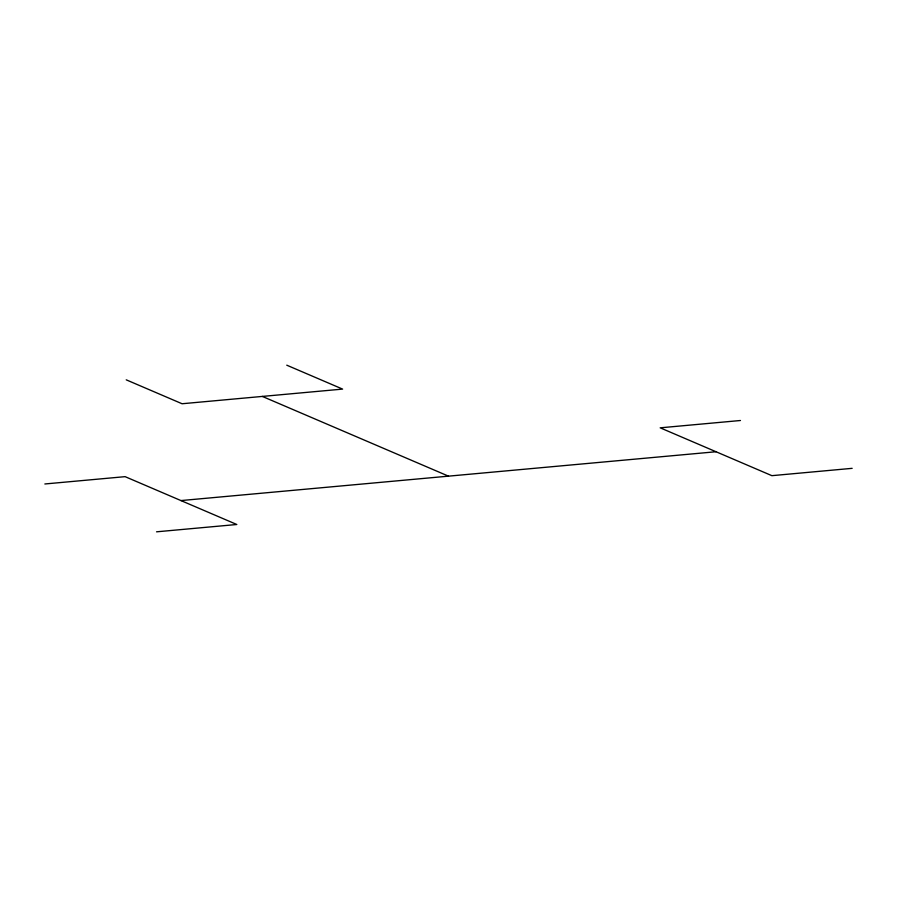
<?xml version="1.0" encoding="UTF-8"?>
<svg xmlns="http://www.w3.org/2000/svg" width="897" height="897" viewBox="0 0 897 897"><rect width="100%" height="100%" fill="white"/><g stroke="black" fill="none" stroke-linecap="round" stroke-linejoin="round"><path stroke-width="1.35" d="M44.85 483.976L125.109 476.655L236.808 524.498L156.538 531.82M740.462 420.502L660.192 427.824L771.891 475.668L852.15 468.335M180.959 500.571L716.041 451.74M286.76 365.18L342.609 389.096L182.08 403.751L126.242 379.835M262.35 396.429L448.5 476.161"/></g></svg>
